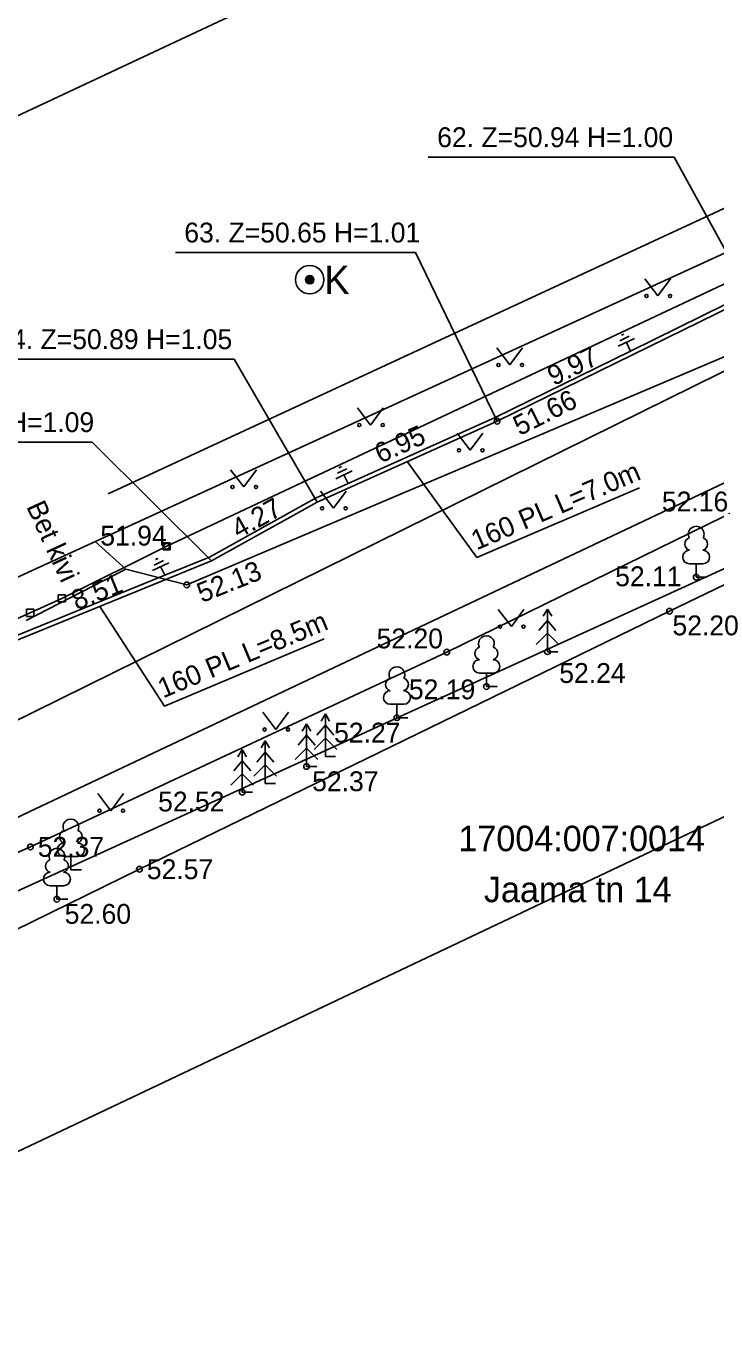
# Model space of a CAD drawing. Extents: x 643098 to 644373, y 6457254 to 6457867.
# Drawn here: x 643760.23 to 643784.56, y 6457534.03 to 6457580.58 of the extents above; entities that cross this region are included whole.
import ezdxf

# ---------------------------------------------------------------- set-up
doc = ezdxf.new("R2010")
doc.units = 0
for name, color, linetype in [('ABIJOONIS', 7, 'Continuous'), ('AED', 7, 'Continuous'), ('HALJASTUS', 7, 'Continuous'), ('JOONSIDE', 7, 'Continuous'), ('KOORDPUNKT', 7, 'Continuous'), ('KORGUS', 7, 'Continuous'), ('KPKAABEL', 7, 'Continuous'), ('MOOTPIIR', 7, 'Continuous'), ('MPKAABEL', 7, 'Continuous'), ('PIIR', 7, 'Continuous'), ('PUU', 7, 'Continuous'), ('SITRASS', 7, 'Continuous'), ('TEE', 7, 'Continuous'), ('VKAEV', 7, 'Continuous')]:
    doc.layers.add(name, color=color, linetype=linetype)

msp = doc.modelspace()

# ---------------------------------------------------------------- linework, layer by layer
at = {"layer": 'ABIJOONIS'}
for points in [[(643781.871, 6457564.293), (643776.131, 6457561.839), (643773.671, 6457565.22)], [(643770.737, 6457558.973), (643765.101, 6457556.598), (643762.822, 6457560.115)]]:
    msp.add_lwpolyline(points, dxfattribs=at)
at = {"layer": 'AED'}
for p, q in [((643765.06, 6457562.36), (643765.06, 6457562.11)), ((643765.06, 6457562.36), (643765.31, 6457562.36)), ((643765.06, 6457562.11), (643765.31, 6457562.11)), ((643765.31, 6457562.36), (643765.31, 6457562.11)), ((643761.359, 6457560.522), (643761.359, 6457560.272)), ((643761.359, 6457560.522), (643761.609, 6457560.522)), ((643761.359, 6457560.272), (643761.609, 6457560.272)), ((643761.609, 6457560.522), (643761.609, 6457560.272)), ((643760.242, 6457560.012), (643760.242, 6457559.762)), ((643760.242, 6457560.012), (643760.492, 6457560.012)), ((643760.242, 6457559.762), (643760.492, 6457559.762)), ((643760.492, 6457560.012), (643760.492, 6457559.762))]:
    msp.add_line(p, q, dxfattribs=at)
for points in [[(643791.994, 6457610.578), (643806.741, 6457581.864), (643790.954, 6457574.348), (643777.275, 6457567.918), (643765.185, 6457562.235), (643761.484, 6457560.397), (643760.367, 6457559.887)], [(643805.045, 6457570.599), (643782.93, 6457559.942), (643764.223, 6457550.839), (643748.509, 6457543.138), (643744.061, 6457541.111), (643730.468, 6457534.795)], [(643760.367, 6457559.887), (643737.039, 6457549.403), (643734.901, 6457553.784), (643731.617, 6457560.816), (643731.187, 6457561.684), (643727.719, 6457568.92)]]:
    msp.add_lwpolyline(points, dxfattribs=at)
at = {"layer": 'HALJASTUS'}
for p, q in [((643802.831, 6457582.491), (643763.12, 6457564.079)), ((643782.057, 6457571.673), (643782.52, 6457571.067)), ((643782.52, 6457571.067), (643782.966, 6457571.673)), ((643776.833, 6457569.239), (643777.297, 6457568.633)), ((643777.297, 6457568.633), (643777.742, 6457569.239)), ((643771.918, 6457567.117), (643772.381, 6457566.511)), ((643772.381, 6457566.511), (643772.826, 6457567.117)), ((643775.437, 6457566.229), (643775.9, 6457565.623)), ((643775.9, 6457565.623), (643776.346, 6457566.229)), ((643767.442, 6457564.933), (643767.906, 6457564.327)), ((643767.906, 6457564.327), (643768.351, 6457564.933)), ((643770.607, 6457564.182), (643771.07, 6457563.575)), ((643771.07, 6457563.575), (643771.516, 6457564.182)), ((643776.885, 6457560.008), (643777.349, 6457559.401)), ((643777.349, 6457559.401), (643777.794, 6457560.008)), ((643768.576, 6457556.376), (643769.04, 6457555.77)), ((643769.04, 6457555.77), (643769.485, 6457556.376)), ((643762.751, 6457553.509), (643763.214, 6457552.903)), ((643763.214, 6457552.903), (643763.66, 6457553.509))]:
    msp.add_line(p, q, dxfattribs=at)
for centre in [(643782.119, 6457571.067), (643782.948, 6457571.067), (643776.895, 6457568.633), (643777.724, 6457568.633), (643771.98, 6457566.511), (643772.809, 6457566.511), (643775.499, 6457565.623), (643776.328, 6457565.623), (643767.505, 6457564.327), (643768.334, 6457564.327), (643770.669, 6457563.575), (643771.498, 6457563.575), (643776.948, 6457559.401), (643777.777, 6457559.401), (643768.639, 6457555.77), (643769.468, 6457555.77), (643762.813, 6457552.903), (643763.642, 6457552.903)]:
    msp.add_circle(centre, 0.055, dxfattribs=at)
at = {"layer": 'KOORDPUNKT'}
for p, q in [((643774.416, 6457575.968), (643783.095, 6457575.968)), ((643785.796, 6457571.037), (643783.095, 6457575.968)), ((643765.491, 6457572.604), (643773.96, 6457572.604)), ((643776.843, 6457566.645), (643773.96, 6457572.604)), ((643758.856, 6457568.841), (643767.571, 6457568.841)), ((643770.499, 6457563.796), (643767.571, 6457568.841)), ((643753.983, 6457565.913), (643762.557, 6457565.913)), ((643766.764, 6457561.718), (643762.557, 6457565.913))]:
    msp.add_line(p, q, dxfattribs=at)
for points in [[(643776.843, 6457566.645), (643776.843, 6457566.645), (643776.843, 6457566.645)], [(643770.499, 6457563.796), (643770.499, 6457563.796), (643770.499, 6457563.796)], [(643766.764, 6457561.718), (643766.764, 6457561.718), (643766.764, 6457561.718)]]:
    msp.add_lwpolyline(points, dxfattribs=at)
at = {"layer": 'KORGUS'}
for centre in [(643770.231, 6457571.641), (643776.843, 6457566.645), (643765.185, 6457562.235), (643783.871, 6457561.143), (643765.892, 6457560.87), (643782.93, 6457559.942), (643775.068, 6457558.5), (643778.623, 6457558.514), (643776.466, 6457557.282), (643773.31, 6457556.185), (643770.12, 6457554.466), (643767.849, 6457553.559), (643760.375, 6457551.627), (643764.223, 6457550.839), (643761.31, 6457549.78)]:
    msp.add_circle(centre, 0.1, dxfattribs=at)
at = {"layer": 'KPKAABEL'}
for points in [[(643785.796, 6457571.037), (643776.843, 6457566.645), (643770.499, 6457563.796), (643766.764, 6457561.718), (643758.879, 6457558.513), (643750.579, 6457554.536), (643740.363, 6457549.55), (643737.514, 6457548.159), (643731.518, 6457545.231), (643723.365, 6457541.248), (643714.481, 6457536.971), (643704.897, 6457532.652), (643697.084, 6457528.238), (643696.229, 6457527.748), (643694.912, 6457530.116), (643695.681, 6457530.934)], [(643776.843, 6457566.645), (643770.499, 6457563.796)], [(643766.764, 6457561.718), (643758.879, 6457558.513)]]:
    msp.add_lwpolyline(points, dxfattribs=at)
at = {"layer": 'MOOTPIIR'}
msp.add_lwpolyline([(643525.446, 6457467.559), (643537.447, 6457435.458), (643944.848, 6457628.51), (644046.626, 6457529.09), (644067.022, 6457529.09), (644138.408, 6457598.401), (644075.1, 6457775.215), (644046.02, 6457752.582), (644092.466, 6457611.94), (644070.657, 6457576.375), (644041.981, 6457570.717), (643942.223, 6457662.862)], close=True, dxfattribs=at)
at = {"layer": 'MPKAABEL'}
for points in [[(643805.865, 6457580.432), (643796.279, 6457575.688), (643787.981, 6457572.136), (643785.733, 6457571.173), (643781.554, 6457569.123), (643776.779, 6457566.78), (643771.586, 6457564.448), (643770.432, 6457563.93), (643766.699, 6457561.854), (643765.114, 6457561.209), (643758.818, 6457558.65), (643756.401, 6457557.492), (643747.057, 6457552.984), (643738.225, 6457548.673), (643729.558, 6457544.44), (643720.951, 6457540.252), (643713.648, 6457536.761), (643705.623, 6457533.144), (643700.531, 6457529.783), (643697.449, 6457528.309), (643696.488, 6457530.191)], [(643781.121, 6457569.291), (643781.694, 6457569.566)], [(643781.177, 6457569.485), (643781.508, 6457569.644)], [(643781.233, 6457569.678), (643781.323, 6457569.721)], [(643781.554, 6457569.123), (643781.408, 6457569.429)], [(643771.153, 6457564.616), (643771.726, 6457564.891)], [(643771.209, 6457564.809), (643771.54, 6457564.969)], [(643771.264, 6457565.003), (643771.355, 6457565.046)], [(643771.586, 6457564.448), (643771.439, 6457564.754)], [(643764.681, 6457561.377), (643765.254, 6457561.652)], [(643764.737, 6457561.571), (643765.068, 6457561.73)], [(643764.792, 6457561.764), (643764.883, 6457561.807)], [(643765.114, 6457561.209), (643764.967, 6457561.515)]]:
    msp.add_lwpolyline(points, dxfattribs=at)
at = {"layer": 'PIIR'}
for points in [[(643807.33, 6457582.88), (643742.37, 6457711.12), (643680.23, 6457682.19), (643708.95, 6457623.53), (643648.6, 6457595.3), (643683.74, 6457526.24)], [(643830.56, 6457531.4), (643810.31, 6457573.05), (643747.54, 6457544.43), (643768.96, 6457500.48)]]:
    msp.add_lwpolyline(points, close=True, dxfattribs=at)
at = {"layer": 'PUU'}
for p, q in [((643784.111, 6457561.618), (643783.631, 6457561.618)), ((643783.871, 6457561.143), (643783.871, 6457561.618)), ((643784.251, 6457561.143), (643783.871, 6457561.143)), ((643778.623, 6457560.014), (643778.473, 6457559.764)), ((643778.773, 6457559.764), (643778.623, 6457560.014)), ((643778.623, 6457560.014), (643778.623, 6457558.514)), ((643778.623, 6457559.164), (643778.223, 6457558.764)), ((643778.623, 6457559.614), (643778.323, 6457559.264)), ((643778.923, 6457559.264), (643778.623, 6457559.614)), ((643779.023, 6457558.764), (643778.623, 6457559.164)), ((643778.983, 6457558.514), (643778.623, 6457558.514)), ((643776.706, 6457557.757), (643776.226, 6457557.757)), ((643776.466, 6457557.282), (643776.466, 6457557.757)), ((643776.846, 6457557.282), (643776.466, 6457557.282)), ((643773.55, 6457556.66), (643773.07, 6457556.66)), ((643773.31, 6457556.185), (643773.31, 6457556.66)), ((643770.12, 6457555.966), (643769.97, 6457555.716)), ((643770.27, 6457555.716), (643770.12, 6457555.966)), ((643770.12, 6457555.966), (643770.12, 6457554.466)), ((643770.784, 6457555.919), (643770.484, 6457555.569)), ((643770.784, 6457556.319), (643770.634, 6457556.069)), ((643770.934, 6457556.069), (643770.784, 6457556.319)), ((643770.784, 6457556.319), (643770.784, 6457554.819)), ((643771.084, 6457555.569), (643770.784, 6457555.919)), ((643773.69, 6457556.185), (643773.31, 6457556.185)), ((643770.12, 6457555.566), (643769.82, 6457555.216)), ((643770.42, 6457555.216), (643770.12, 6457555.566)), ((643770.784, 6457555.469), (643770.384, 6457555.069)), ((643771.184, 6457555.069), (643770.784, 6457555.469)), ((643767.849, 6457555.059), (643767.699, 6457554.809)), ((643767.999, 6457554.809), (643767.849, 6457555.059)), ((643767.849, 6457555.059), (643767.849, 6457553.559)), ((643768.663, 6457555.369), (643768.513, 6457555.119)), ((643768.813, 6457555.119), (643768.663, 6457555.369)), ((643768.663, 6457555.369), (643768.663, 6457553.869)), ((643770.12, 6457555.116), (643769.72, 6457554.716)), ((643770.52, 6457554.716), (643770.12, 6457555.116)), ((643767.849, 6457554.659), (643767.549, 6457554.309)), ((643768.149, 6457554.309), (643767.849, 6457554.659)), ((643768.663, 6457554.519), (643768.263, 6457554.119)), ((643768.663, 6457554.969), (643768.363, 6457554.619)), ((643768.963, 6457554.619), (643768.663, 6457554.969)), ((643769.063, 6457554.119), (643768.663, 6457554.519)), ((643771.144, 6457554.819), (643770.784, 6457554.819)), ((643767.849, 6457554.209), (643767.449, 6457553.809)), ((643768.249, 6457553.809), (643767.849, 6457554.209)), ((643770.48, 6457554.466), (643770.12, 6457554.466)), ((643769.023, 6457553.869), (643768.663, 6457553.869)), ((643768.209, 6457553.559), (643767.849, 6457553.559)), ((643762.042, 6457551.289), (643761.562, 6457551.289)), ((643761.802, 6457550.814), (643761.802, 6457551.289)), ((643762.182, 6457550.814), (643761.802, 6457550.814)), ((643761.55, 6457550.255), (643761.07, 6457550.255)), ((643761.31, 6457549.78), (643761.31, 6457550.255)), ((643761.69, 6457549.78), (643761.31, 6457549.78))]:
    msp.add_line(p, q, dxfattribs=at)
for centre, radius, start, end in [((643783.871, 6457562.663), 0.277, 332.5799, 207.4201), ((643783.701, 6457562.315), 0.233, 109.0217, 253.1415), ((643784.041, 6457562.315), 0.233, 286.8508, 70.9859), ((643783.633, 6457561.855), 0.238, 90.0016, 269.3953), ((643784.108, 6457561.855), 0.238, 270.6047, 89.9984), ((643776.466, 6457558.802), 0.277, 332.5799, 207.4201), ((643776.296, 6457558.454), 0.233, 109.0217, 253.1415), ((643776.636, 6457558.454), 0.233, 286.8508, 70.9859), ((643773.31, 6457557.705), 0.277, 332.5799, 207.4201), ((643776.228, 6457557.994), 0.238, 90.0016, 269.3953), ((643776.703, 6457557.994), 0.238, 270.6047, 89.9984), ((643773.14, 6457557.357), 0.233, 109.0217, 253.1415), ((643773.48, 6457557.357), 0.233, 286.8508, 70.9859), ((643773.073, 6457556.897), 0.238, 90.0016, 269.3953), ((643773.548, 6457556.897), 0.238, 270.6047, 89.9984), ((643761.632, 6457551.986), 0.233, 109.0217, 253.1415), ((643761.802, 6457552.334), 0.277, 332.5799, 207.4201), ((643761.972, 6457551.986), 0.233, 286.8508, 70.9859), ((643761.565, 6457551.526), 0.238, 90.0016, 269.3953), ((643762.04, 6457551.526), 0.238, 270.6047, 89.9984), ((643761.31, 6457551.3), 0.277, 332.5799, 207.4201), ((643761.14, 6457550.952), 0.233, 109.0217, 253.1415), ((643761.48, 6457550.952), 0.233, 286.8508, 70.9859), ((643761.072, 6457550.492), 0.238, 90.0016, 269.3953), ((643761.547, 6457550.492), 0.238, 270.6047, 89.9984)]:
    msp.add_arc(centre, radius, start, end, dxfattribs=at)
at = {"layer": 'SITRASS'}
msp.add_lwpolyline([(643814.156, 6457570.25), (643811.349, 6457574.393), (643810.727, 6457574.717), (643809.889, 6457574.858), (643799.015, 6457570.178), (643785.395, 6457563.561), (643775.068, 6457558.5), (643760.375, 6457551.627), (643746.716, 6457545.631), (643746.704, 6457544.802), (643746.702, 6457544.799), (643746.829, 6457544.323), (643746.616, 6457545.538), (643724.743, 6457535.187), (643710.503, 6457528.359), (643694.573, 6457521.224), (643694.552, 6457520.484), (643694.666, 6457520.025)], dxfattribs=at)
at = {"layer": 'TEE'}
for points in [[(643718.254, 6457535.466), (643742.796, 6457547.653), (643792.174, 6457572.021)], [(643792.174, 6457572.021), (643765.892, 6457560.87), (643763.742, 6457561.428), (643762.674, 6457562.391)], [(643601.811, 6457477.818), (643614.888, 6457484.225), (643629.926, 6457491.355), (643646.627, 6457498.988), (643663.305, 6457506.521), (643682.169, 6457515.373), (643702.706, 6457525.068), (643719.451, 6457532.981), (643744.189, 6457544.886), (643760.109, 6457552.753), (643794.075, 6457568.819)], [(643760.223, 6457559.615), (643763.742, 6457561.428)]]:
    msp.add_lwpolyline(points, dxfattribs=at)
at = {"layer": 'VKAEV'}
for radius in [0.5, 0.15, 0.125, 0.1, 0.075, 0.05, 0.025]:
    msp.add_circle((643770.231, 6457571.641), radius, dxfattribs=at)

# ---------------------------------------------------------------- texts
at = {"layer": 'ABIJOONIS'}
for s, rotation, p in [('160 PL L=7.0m', 23.378, (643776.121, 6457562.084)), ('160 PL L=8.5m', 22.7162, (643765.057, 6457556.863))]:
    msp.add_text(s, height=0.7, rotation=rotation, dxfattribs=at).set_placement(p)
at = {"layer": 'JOONSIDE'}
for s, rotation, p in [('9.97', 26.1341, (643778.841, 6457567.881)), ('6.95', 24.1857, (643772.725, 6457565.15)), ('4.27', 29.0828, (643767.723, 6457562.483)), ('8.51', 22.121, (643762.005, 6457559.968))]:
    msp.add_text(s, height=0.7, rotation=rotation, dxfattribs=at).set_placement(p)
at = {"layer": 'KOORDPUNKT'}
for s, p in [('62. Z=50.94 H=1.00', (643774.731, 6457576.318)), ('63. Z=50.65 H=1.01', (643765.806, 6457572.954)), ('64. Z=50.89 H=1.05', (643759.171, 6457569.191)), ('65. Z=51.01 H=1.09', (643754.298, 6457566.263))]:
    msp.add_text(s, height=0.7, dxfattribs=at).set_placement(p)
at = {"layer": 'KORGUS'}
for s, rotation, p in [('51.66', 26.5801, (643777.638, 6457566.12)), (' 52.13', 21.7094, (643766.183, 6457560.133))]:
    msp.add_text(s, height=0.7, rotation=rotation, dxfattribs=at).set_placement(p)
for s, p in [(' 52.16', (643782.401, 6457563.463)), (' 51.94', (643762.581, 6457562.259)), (' 52.11', (643780.752, 6457560.824)), (' 52.20', (643782.774, 6457559.092)), (' 52.20', (643772.332, 6457558.632)), (' 52.24', (643778.779, 6457557.412)), (' 52.19', (643773.472, 6457556.835)), (' 52.27', (643770.831, 6457555.309)), (' 52.37', (643770.058, 6457553.593)), (' 52.52', (643764.621, 6457552.876)), (' 52.37', (643760.375, 6457551.277)), (' 52.57', (643764.223, 6457550.489)), (' 52.60', (643761.325, 6457548.913))]:
    msp.add_text(s, height=0.7, dxfattribs=at).set_placement(p)
at = {"layer": 'PIIR'}
for s, p in [('17004:007:0014', (643775.48, 6457551.475)), ('Jaama tn 14', (643776.38, 6457549.675))]:
    msp.add_text(s, height=0.9, dxfattribs=at).set_placement(p)
at = {"layer": 'TEE'}
msp.add_text('Bet kivi', height=0.7, rotation=294.7283, dxfattribs=at).set_placement((643760.218, 6457563.638))
at = {"layer": 'VKAEV'}
msp.add_text('K', height=1, dxfattribs=at).set_placement((643770.747, 6457571.136))

doc.saveas('drawing.dxf')
